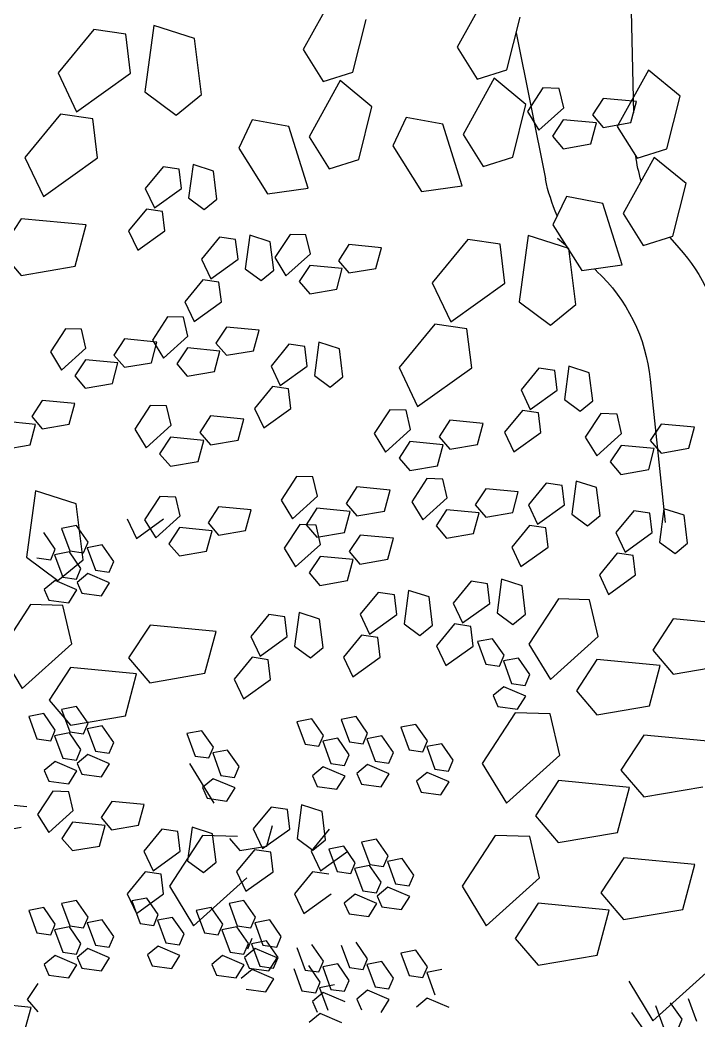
# Model space of a CAD drawing. Extents: x 1276.74 to 1279.76, y 698.05 to 701.22.
# Drawn here: x 1278.422 to 1278.847, y 699.713 to 700.339 of the extents above; entities that cross this region are included whole.
import ezdxf

# ---------------------------------------------------------------- set-up
doc = ezdxf.new("R2010")
doc.units = 0
doc.header["$LTSCALE"] = 0.05
doc.header["$MEASUREMENT"] = 0
doc.layers.get('0').update_dxf_attribs({"linetype": 'CONTINUOUS'})

msp = doc.modelspace()

# ---------------------------------------------------------------- linework, layer by layer
for p, q in [((1278.61843, 700.35601), (1278.59896, 700.32077)), ((1278.71481, 700.35748), (1278.69534, 700.32223)), ((1278.80425, 700.34493), (1278.80571, 700.28124)), ((1278.50551, 700.33596), (1278.4999, 700.29427)), ((1278.53097, 700.3278), (1278.50551, 700.33596)), ((1278.63008, 700.30671), (1278.63836, 700.33964)), ((1278.72646, 700.30817), (1278.73474, 700.3411)), ((1278.46786, 700.33341), (1278.44553, 700.30622)), ((1278.48792, 700.33047), (1278.46786, 700.33341)), ((1278.49089, 700.30605), (1278.48792, 700.33047)), ((1278.73227, 700.3313), (1278.75063, 700.23984)), ((1278.53533, 700.29269), (1278.53097, 700.3278)), ((1278.59896, 700.32077), (1278.61148, 700.30085)), ((1278.69534, 700.32223), (1278.70787, 700.30231)), ((1278.44553, 700.30622), (1278.45703, 700.28177)), ((1278.45703, 700.28177), (1278.49089, 700.30605)), ((1278.61148, 700.30085), (1278.63008, 700.30671)), ((1278.70787, 700.30231), (1278.72646, 700.30817)), ((1278.81501, 700.30799), (1278.79554, 700.27274)), ((1278.83494, 700.29161), (1278.81501, 700.30799)), ((1278.62207, 700.3014), (1278.60261, 700.26616)), ((1278.642, 700.28503), (1278.62207, 700.3014)), ((1278.71846, 700.30287), (1278.69899, 700.26762)), ((1278.73838, 700.28649), (1278.71846, 700.30287)), ((1278.4999, 700.29427), (1278.51952, 700.27982)), ((1278.51952, 700.27982), (1278.53533, 700.29269)), ((1278.74904, 700.29685), (1278.73933, 700.28197)), ((1278.75925, 700.2965), (1278.74904, 700.29685)), ((1278.76207, 700.28443), (1278.75925, 700.2965)), ((1278.82666, 700.25869), (1278.83494, 700.29161)), ((1278.7301, 700.25356), (1278.73838, 700.28649)), ((1278.78678, 700.29029), (1278.78001, 700.27996)), ((1278.80759, 700.28828), (1278.78678, 700.29029)), ((1278.80407, 700.2751), (1278.80759, 700.28828)), ((1278.44716, 700.28043), (1278.42484, 700.25324)), ((1278.46723, 700.27748), (1278.44716, 700.28043)), ((1278.63372, 700.2521), (1278.642, 700.28503)), ((1278.73933, 700.28197), (1278.74643, 700.27036)), ((1278.74643, 700.27036), (1278.76207, 700.28443)), ((1278.78001, 700.27996), (1278.78673, 700.27215)), ((1278.4702, 700.25307), (1278.46723, 700.27748)), ((1278.5671, 700.2769), (1278.55864, 700.2591)), ((1278.59, 700.27259), (1278.5671, 700.2769)), ((1278.60212, 700.2341), (1278.59, 700.27259)), ((1278.66349, 700.27836), (1278.65502, 700.26057)), ((1278.68638, 700.27405), (1278.66349, 700.27836)), ((1278.6985, 700.23557), (1278.68638, 700.27405)), ((1278.7617, 700.27693), (1278.75493, 700.2666)), ((1278.78252, 700.27492), (1278.7617, 700.27693)), ((1278.77899, 700.26174), (1278.78252, 700.27492)), ((1278.78673, 700.27215), (1278.80407, 700.2751)), ((1278.79554, 700.27274), (1278.80807, 700.25282)), ((1278.69899, 700.26762), (1278.71151, 700.2477)), ((1278.75493, 700.2666), (1278.76165, 700.25879)), ((1278.60261, 700.26616), (1278.61513, 700.24624)), ((1278.65502, 700.26057), (1278.6731, 700.23196)), ((1278.76165, 700.25879), (1278.77899, 700.26174)), ((1278.55864, 700.2591), (1278.57672, 700.2305)), ((1278.80807, 700.25282), (1278.82666, 700.25869)), ((1278.42484, 700.25324), (1278.43633, 700.22879)), ((1278.43633, 700.22879), (1278.4702, 700.25307)), ((1278.51124, 700.24752), (1278.50008, 700.23393)), ((1278.52127, 700.24605), (1278.51124, 700.24752)), ((1278.53007, 700.2488), (1278.52726, 700.22796)), ((1278.5428, 700.24472), (1278.53007, 700.2488)), ((1278.61513, 700.24624), (1278.63372, 700.2521)), ((1278.71151, 700.2477), (1278.7301, 700.25356)), ((1278.81866, 700.25338), (1278.79919, 700.21813)), ((1278.83858, 700.23701), (1278.81866, 700.25338)), ((1278.52276, 700.23384), (1278.52127, 700.24605)), ((1278.54497, 700.22717), (1278.5428, 700.24472)), ((1278.6731, 700.23196), (1278.6985, 700.23557)), ((1278.8303, 700.20408), (1278.83858, 700.23701)), ((1278.50008, 700.23393), (1278.50582, 700.22171)), ((1278.50582, 700.22171), (1278.52276, 700.23384)), ((1278.57672, 700.2305), (1278.60212, 700.2341)), ((1278.76369, 700.22887), (1278.75522, 700.21108)), ((1278.78658, 700.22457), (1278.76369, 700.22887)), ((1278.52726, 700.22796), (1278.53707, 700.22073)), ((1278.53707, 700.22073), (1278.54497, 700.22717)), ((1278.7987, 700.18608), (1278.78658, 700.22457)), ((1278.50089, 700.22103), (1278.48973, 700.20744)), ((1278.51092, 700.21956), (1278.50089, 700.22103)), ((1278.51241, 700.20735), (1278.51092, 700.21956)), ((1278.79919, 700.21813), (1278.81171, 700.19821)), ((1278.42251, 700.21497), (1278.40928, 700.19479)), ((1278.46317, 700.21105), (1278.42251, 700.21497)), ((1278.45629, 700.18529), (1278.46317, 700.21105)), ((1278.75522, 700.21108), (1278.7733, 700.18247)), ((1278.48973, 700.20744), (1278.49548, 700.19521)), ((1278.49548, 700.19521), (1278.51241, 700.20735)), ((1278.56557, 700.20467), (1278.56274, 700.18366)), ((1278.5784, 700.20056), (1278.56557, 700.20467)), ((1278.59072, 700.20516), (1278.58124, 700.19062)), ((1278.6007, 700.20482), (1278.59072, 700.20516)), ((1278.60345, 700.19303), (1278.6007, 700.20482)), ((1278.73977, 700.20454), (1278.73416, 700.16286)), ((1278.76523, 700.19638), (1278.73977, 700.20454)), ((1278.81171, 700.19821), (1278.8303, 700.20408)), ((1278.54658, 700.20339), (1278.53533, 700.18968)), ((1278.5567, 700.2019), (1278.54658, 700.20339)), ((1278.5582, 700.18959), (1278.5567, 700.2019)), ((1278.5806, 700.18286), (1278.5784, 700.20056)), ((1278.62758, 700.19875), (1278.62097, 700.18866)), ((1278.64792, 700.19679), (1278.62758, 700.19875)), ((1278.70211, 700.20199), (1278.67979, 700.1748)), ((1278.72218, 700.19905), (1278.70211, 700.20199)), ((1278.72515, 700.17463), (1278.72218, 700.19905)), ((1278.75806, 700.2028), (1278.76307, 700.19867)), ((1278.82813, 700.20339), (1278.83436, 700.19649)), ((1278.40928, 700.19479), (1278.42241, 700.17952)), ((1278.58817, 700.17928), (1278.60345, 700.19303)), ((1278.64448, 700.18391), (1278.64792, 700.19679)), ((1278.76959, 700.16128), (1278.76523, 700.19638)), ((1278.42241, 700.17952), (1278.45629, 700.18529)), ((1278.53533, 700.18968), (1278.54112, 700.17735)), ((1278.54112, 700.17735), (1278.5582, 700.18959)), ((1278.58124, 700.19062), (1278.58817, 700.17928)), ((1278.60309, 700.18569), (1278.59647, 700.17561)), ((1278.62342, 700.18373), (1278.60309, 700.18569)), ((1278.62097, 700.18866), (1278.62753, 700.18103)), ((1278.7733, 700.18247), (1278.7987, 700.18608)), ((1278.56274, 700.18366), (1278.57263, 700.17637)), ((1278.57263, 700.17637), (1278.5806, 700.18286)), ((1278.61998, 700.17086), (1278.62342, 700.18373)), ((1278.62753, 700.18103), (1278.64448, 700.18391)), ((1278.53615, 700.17667), (1278.52489, 700.16297)), ((1278.54626, 700.17519), (1278.53615, 700.17667)), ((1278.54776, 700.16288), (1278.54626, 700.17519)), ((1278.59647, 700.17561), (1278.60304, 700.16797)), ((1278.67979, 700.1748), (1278.69129, 700.15036)), ((1278.69129, 700.15036), (1278.72515, 700.17463)), ((1278.60304, 700.16797), (1278.61998, 700.17086)), ((1278.52489, 700.16297), (1278.53069, 700.15064)), ((1278.53069, 700.15064), (1278.54776, 700.16288)), ((1278.73416, 700.16286), (1278.75378, 700.1484)), ((1278.75378, 700.1484), (1278.76959, 700.16128)), ((1278.51412, 700.1536), (1278.50464, 700.13906)), ((1278.5241, 700.15326), (1278.51412, 700.1536)), ((1278.52686, 700.14147), (1278.5241, 700.15326)), ((1278.68142, 700.14901), (1278.65909, 700.12182)), ((1278.70148, 700.14607), (1278.68142, 700.14901)), ((1278.45026, 700.14611), (1278.44078, 700.13158)), ((1278.46024, 700.14577), (1278.45026, 700.14611)), ((1278.46299, 700.13398), (1278.46024, 700.14577)), ((1278.51158, 700.12772), (1278.52686, 700.14147)), ((1278.55099, 700.14719), (1278.54438, 700.1371)), ((1278.57133, 700.14523), (1278.55099, 700.14719)), ((1278.56788, 700.13235), (1278.57133, 700.14523)), ((1278.70446, 700.12165), (1278.70148, 700.14607)), ((1278.48712, 700.1397), (1278.48051, 700.12961)), ((1278.50746, 700.13774), (1278.48712, 700.1397)), ((1278.50402, 700.12487), (1278.50746, 700.13774)), ((1278.50464, 700.13906), (1278.51158, 700.12772)), ((1278.54438, 700.1371), (1278.55094, 700.12947)), ((1278.59003, 700.13638), (1278.57887, 700.12279)), ((1278.60007, 700.13491), (1278.59003, 700.13638)), ((1278.60155, 700.1227), (1278.60007, 700.13491)), ((1278.60886, 700.13765), (1278.60605, 700.11681)), ((1278.62159, 700.13358), (1278.60886, 700.13765)), ((1278.44078, 700.13158), (1278.44771, 700.12024)), ((1278.44771, 700.12024), (1278.46299, 700.13398)), ((1278.48051, 700.12961), (1278.48707, 700.12198)), ((1278.5265, 700.13414), (1278.51988, 700.12405)), ((1278.54683, 700.13218), (1278.5265, 700.13414)), ((1278.54339, 700.1193), (1278.54683, 700.13218)), ((1278.55094, 700.12947), (1278.56788, 700.13235)), ((1278.62377, 700.11602), (1278.62159, 700.13358)), ((1278.46263, 700.12665), (1278.45601, 700.11656)), ((1278.48296, 700.12469), (1278.46263, 700.12665)), ((1278.47952, 700.11181), (1278.48296, 700.12469)), ((1278.48707, 700.12198), (1278.50402, 700.12487)), ((1278.51988, 700.12405), (1278.52645, 700.11641)), ((1278.57887, 700.12279), (1278.58462, 700.11056)), ((1278.58462, 700.11056), (1278.60155, 700.1227)), ((1278.7653, 700.12267), (1278.7625, 700.10183)), ((1278.77803, 700.11859), (1278.7653, 700.12267)), ((1278.45601, 700.11656), (1278.46258, 700.10893)), ((1278.52645, 700.11641), (1278.54339, 700.1193)), ((1278.60605, 700.11681), (1278.61586, 700.10959)), ((1278.61586, 700.10959), (1278.62377, 700.11602)), ((1278.65909, 700.12182), (1278.67059, 700.09737)), ((1278.67059, 700.09737), (1278.70446, 700.12165)), ((1278.74648, 700.12139), (1278.73531, 700.1078)), ((1278.75651, 700.11992), (1278.74648, 700.12139)), ((1278.758, 700.10771), (1278.75651, 700.11992)), ((1278.78021, 700.10104), (1278.77803, 700.11859)), ((1278.46258, 700.10893), (1278.47952, 700.11181)), ((1278.57969, 700.10989), (1278.56852, 700.0963)), ((1278.58972, 700.10842), (1278.57969, 700.10989)), ((1278.8162, 700.11442), (1278.82548, 700.02487)), ((1278.5912, 700.09621), (1278.58972, 700.10842)), ((1278.73531, 700.1078), (1278.74106, 700.09558)), ((1278.74106, 700.09558), (1278.758, 700.10771)), ((1278.43568, 700.10127), (1278.42906, 700.09119)), ((1278.45601, 700.09931), (1278.43568, 700.10127)), ((1278.45257, 700.08644), (1278.45601, 700.09931)), ((1278.50323, 700.09813), (1278.49353, 700.08326)), ((1278.51345, 700.09779), (1278.50323, 700.09813)), ((1278.51627, 700.08572), (1278.51345, 700.09779)), ((1278.7625, 700.10183), (1278.77231, 700.0946)), ((1278.77231, 700.0946), (1278.78021, 700.10104)), ((1278.42906, 700.09119), (1278.43563, 700.08355)), ((1278.54097, 700.09157), (1278.5342, 700.08125)), ((1278.56178, 700.08957), (1278.54097, 700.09157)), ((1278.56852, 700.0963), (1278.57427, 700.08407)), ((1278.57427, 700.08407), (1278.5912, 700.09621)), ((1278.65311, 700.0954), (1278.64341, 700.08053)), ((1278.66333, 700.09506), (1278.65311, 700.0954)), ((1278.66615, 700.08299), (1278.66333, 700.09506)), ((1278.73613, 700.0949), (1278.72497, 700.08131)), ((1278.74616, 700.09343), (1278.73613, 700.0949)), ((1278.74765, 700.08122), (1278.74616, 700.09343)), ((1278.78526, 700.09303), (1278.77555, 700.07816)), ((1278.79547, 700.09269), (1278.78526, 700.09303)), ((1278.79829, 700.08062), (1278.79547, 700.09269)), ((1278.43151, 700.08626), (1278.41118, 700.08822)), ((1278.42807, 700.07338), (1278.43151, 700.08626)), ((1278.43563, 700.08355), (1278.45257, 700.08644)), ((1278.50062, 700.07165), (1278.51627, 700.08572)), ((1278.55826, 700.07639), (1278.56178, 700.08957)), ((1278.69085, 700.08884), (1278.68408, 700.07852)), ((1278.71167, 700.08684), (1278.69085, 700.08884)), ((1278.70814, 700.07366), (1278.71167, 700.08684)), ((1278.823, 700.08648), (1278.81623, 700.07615)), ((1278.84381, 700.08447), (1278.823, 700.08648)), ((1278.49353, 700.08326), (1278.50062, 700.07165)), ((1278.5342, 700.08125), (1278.54092, 700.07343)), ((1278.64341, 700.08053), (1278.6505, 700.06892)), ((1278.6505, 700.06892), (1278.66615, 700.08299)), ((1278.68408, 700.07852), (1278.6908, 700.0707)), ((1278.72497, 700.08131), (1278.73072, 700.06908)), ((1278.73072, 700.06908), (1278.74765, 700.08122)), ((1278.78265, 700.06655), (1278.79829, 700.08062)), ((1278.84029, 700.07129), (1278.84381, 700.08447)), ((1278.41113, 700.0705), (1278.42807, 700.07338)), ((1278.5159, 700.07821), (1278.50913, 700.06789)), ((1278.53671, 700.07621), (1278.5159, 700.07821)), ((1278.53319, 700.06303), (1278.53671, 700.07621)), ((1278.54092, 700.07343), (1278.55826, 700.07639)), ((1278.66578, 700.07548), (1278.65901, 700.06515)), ((1278.68659, 700.07348), (1278.66578, 700.07548)), ((1278.68307, 700.06029), (1278.68659, 700.07348)), ((1278.6908, 700.0707), (1278.70814, 700.07366)), ((1278.77555, 700.07816), (1278.78265, 700.06655)), ((1278.79792, 700.07311), (1278.79115, 700.06279)), ((1278.81874, 700.07111), (1278.79792, 700.07311)), ((1278.81623, 700.07615), (1278.82295, 700.06833)), ((1278.50913, 700.06789), (1278.51585, 700.06007)), ((1278.81521, 700.05793), (1278.81874, 700.07111)), ((1278.82295, 700.06833), (1278.84029, 700.07129)), ((1278.51585, 700.06007), (1278.53319, 700.06303)), ((1278.65901, 700.06515), (1278.66573, 700.05734)), ((1278.66573, 700.05734), (1278.68307, 700.06029)), ((1278.79115, 700.06279), (1278.79787, 700.05497)), ((1278.59487, 700.05372), (1278.58517, 700.03885)), ((1278.60509, 700.05338), (1278.59487, 700.05372)), ((1278.60791, 700.04131), (1278.60509, 700.05338)), ((1278.79787, 700.05497), (1278.81521, 700.05793)), ((1278.63261, 700.04716), (1278.62584, 700.03684)), ((1278.65343, 700.04516), (1278.63261, 700.04716)), ((1278.67636, 700.05233), (1278.66688, 700.0378)), ((1278.68634, 700.052), (1278.67636, 700.05233)), ((1278.6891, 700.04021), (1278.68634, 700.052)), ((1278.75105, 700.04955), (1278.73989, 700.03596)), ((1278.76108, 700.04808), (1278.75105, 700.04955)), ((1278.76257, 700.03587), (1278.76108, 700.04808)), ((1278.76988, 700.05082), (1278.76707, 700.02998)), ((1278.78261, 700.04675), (1278.76988, 700.05082)), ((1278.43144, 700.04477), (1278.42583, 700.00309)), ((1278.4569, 700.03662), (1278.43144, 700.04477)), ((1278.50919, 700.04115), (1278.49971, 700.02662)), ((1278.51917, 700.04081), (1278.50919, 700.04115)), ((1278.52193, 700.02902), (1278.51917, 700.04081)), ((1278.59227, 700.02724), (1278.60791, 700.04131)), ((1278.6499, 700.03198), (1278.65343, 700.04516)), ((1278.71323, 700.04593), (1278.70662, 700.03584)), ((1278.73356, 700.04397), (1278.71323, 700.04593)), ((1278.73012, 700.03109), (1278.73356, 700.04397)), ((1278.78478, 700.02919), (1278.78261, 700.04675)), ((1278.46126, 700.00151), (1278.4569, 700.03662)), ((1278.54606, 700.03474), (1278.53945, 700.02466)), ((1278.56639, 700.03279), (1278.54606, 700.03474)), ((1278.58517, 700.03885), (1278.59227, 700.02724)), ((1278.62584, 700.03684), (1278.63256, 700.02902)), ((1278.66688, 700.0378), (1278.67381, 700.02646)), ((1278.67381, 700.02646), (1278.6891, 700.04021)), ((1278.70662, 700.03584), (1278.71318, 700.0282)), ((1278.73989, 700.03596), (1278.74563, 700.02373)), ((1278.74563, 700.02373), (1278.76257, 700.03587)), ((1278.50664, 700.01528), (1278.52193, 700.02902)), ((1278.56295, 700.01991), (1278.56639, 700.03279)), ((1278.60754, 700.0338), (1278.60077, 700.02348)), ((1278.62835, 700.0318), (1278.60754, 700.0338)), ((1278.62483, 700.01862), (1278.62835, 700.0318)), ((1278.63256, 700.02902), (1278.6499, 700.03198)), ((1278.68874, 700.03287), (1278.68212, 700.02278)), ((1278.70907, 700.03091), (1278.68874, 700.03287)), ((1278.70563, 700.01804), (1278.70907, 700.03091)), ((1278.71318, 700.0282), (1278.73012, 700.03109)), ((1278.76707, 700.02998), (1278.77688, 700.02276)), ((1278.77688, 700.02276), (1278.78478, 700.02919)), ((1278.80586, 700.03218), (1278.7947, 700.01859)), ((1278.81589, 700.03071), (1278.80586, 700.03218)), ((1278.81738, 700.01851), (1278.81589, 700.03071)), ((1278.82469, 700.03346), (1278.82188, 700.01262)), ((1278.83742, 700.02938), (1278.82469, 700.03346)), ((1278.8396, 700.01183), (1278.83742, 700.02938)), ((1278.4571, 700.02293), (1278.44774, 700.02115)), ((1278.4643, 700.01263), (1278.4571, 700.02293)), ((1278.48876, 700.02718), (1278.49456, 700.01485)), ((1278.49456, 700.01485), (1278.51163, 700.02709)), ((1278.49971, 700.02662), (1278.50664, 700.01528)), ((1278.53945, 700.02466), (1278.54601, 700.01702)), ((1278.59684, 700.02357), (1278.58713, 700.00869)), ((1278.60705, 700.02322), (1278.59684, 700.02357)), ((1278.60077, 700.02348), (1278.60749, 700.01566)), ((1278.60987, 700.01116), (1278.60705, 700.02322)), ((1278.68212, 700.02278), (1278.68869, 700.01515)), ((1278.7407, 700.02306), (1278.72954, 700.00947)), ((1278.75073, 700.02159), (1278.7407, 700.02306)), ((1278.44378, 700.00823), (1278.43658, 700.01854)), ((1278.44774, 700.02115), (1278.45288, 700.00707)), ((1278.52157, 700.02169), (1278.51495, 700.0116)), ((1278.5419, 700.01973), (1278.52157, 700.02169)), ((1278.53846, 700.00685), (1278.5419, 700.01973)), ((1278.54601, 700.01702), (1278.56295, 700.01991)), ((1278.60749, 700.01566), (1278.62483, 700.01862)), ((1278.63457, 700.01701), (1278.6278, 700.00668)), ((1278.65539, 700.01501), (1278.63457, 700.01701)), ((1278.68869, 700.01515), (1278.70563, 700.01804)), ((1278.75222, 700.00938), (1278.75073, 700.02159)), ((1278.7947, 700.01859), (1278.80045, 700.00637)), ((1278.80045, 700.00637), (1278.81738, 700.01851)), ((1278.46146, 700.00587), (1278.4643, 700.01263)), ((1278.47322, 700.01083), (1278.46385, 700.00905)), ((1278.48042, 700.00052), (1278.47322, 700.01083)), ((1278.51495, 700.0116), (1278.52152, 700.00397)), ((1278.59423, 699.99709), (1278.60987, 700.01116)), ((1278.65187, 700.00182), (1278.65539, 700.01501)), ((1278.72954, 700.00947), (1278.73529, 699.99724)), ((1278.82188, 700.01262), (1278.83169, 700.00539)), ((1278.83169, 700.00539), (1278.8396, 700.01183)), ((1278.44094, 700.00148), (1278.44378, 700.00823)), ((1278.4527, 700.00644), (1278.44333, 700.00465)), ((1278.44333, 700.00465), (1278.44848, 699.99057)), ((1278.4599, 699.99613), (1278.4527, 700.00644)), ((1278.45288, 700.00707), (1278.46146, 700.00587)), ((1278.46385, 700.00905), (1278.469, 699.99497)), ((1278.52152, 700.00397), (1278.53846, 700.00685)), ((1278.58713, 700.00869), (1278.59423, 699.99709)), ((1278.6095, 700.00365), (1278.60273, 699.99332)), ((1278.63031, 700.00164), (1278.6095, 700.00365)), ((1278.6278, 700.00668), (1278.63452, 699.99887)), ((1278.73529, 699.99724), (1278.75222, 700.00938)), ((1278.79551, 700.00569), (1278.78435, 699.9921)), ((1278.80555, 700.00422), (1278.79551, 700.00569)), ((1278.80703, 699.99201), (1278.80555, 700.00422)), ((1278.42583, 700.00309), (1278.44545, 699.98863)), ((1278.43236, 700.00268), (1278.44094, 700.00148)), ((1278.44545, 699.98863), (1278.46126, 700.00151)), ((1278.47758, 699.99377), (1278.48042, 700.00052)), ((1278.62679, 699.98846), (1278.63031, 700.00164)), ((1278.63452, 699.99887), (1278.65187, 700.00182)), ((1278.45705, 699.98937), (1278.4599, 699.99613)), ((1278.46417, 699.9929), (1278.45746, 699.98735)), ((1278.47783, 699.98711), (1278.46417, 699.9929)), ((1278.469, 699.99497), (1278.47758, 699.99377)), ((1278.60273, 699.99332), (1278.60945, 699.98551)), ((1278.78435, 699.9921), (1278.7901, 699.97988)), ((1278.7901, 699.97988), (1278.80703, 699.99201)), ((1278.44365, 699.9885), (1278.43693, 699.98296)), ((1278.45731, 699.98271), (1278.44365, 699.9885)), ((1278.44848, 699.99057), (1278.45705, 699.98937)), ((1278.45746, 699.98735), (1278.46038, 699.98064)), ((1278.47272, 699.97894), (1278.47783, 699.98711)), ((1278.60945, 699.98551), (1278.62679, 699.98846)), ((1278.70417, 699.98805), (1278.69292, 699.97434)), ((1278.71429, 699.98656), (1278.70417, 699.98805)), ((1278.71579, 699.97426), (1278.71429, 699.98656)), ((1278.72316, 699.98933), (1278.72033, 699.96832)), ((1278.73599, 699.98522), (1278.72316, 699.98933)), ((1278.73819, 699.96752), (1278.73599, 699.98522)), ((1278.43693, 699.98296), (1278.43986, 699.97625)), ((1278.4522, 699.97455), (1278.45731, 699.98271)), ((1278.46038, 699.98064), (1278.47272, 699.97894)), ((1278.64593, 699.9811), (1278.63468, 699.9674)), ((1278.65605, 699.97962), (1278.64593, 699.9811)), ((1278.65755, 699.96731), (1278.65605, 699.97962)), ((1278.66492, 699.98239), (1278.66209, 699.96137)), ((1278.67775, 699.97827), (1278.66492, 699.98239)), ((1278.67995, 699.96057), (1278.67775, 699.97827)), ((1278.4283, 699.9736), (1278.40906, 699.94409)), ((1278.44856, 699.97291), (1278.4283, 699.9736)), ((1278.43986, 699.97625), (1278.4522, 699.97455)), ((1278.45416, 699.94897), (1278.44856, 699.97291)), ((1278.69292, 699.97434), (1278.69871, 699.96202)), ((1278.69871, 699.96202), (1278.71579, 699.97426)), ((1278.75872, 699.97707), (1278.74023, 699.94873)), ((1278.77818, 699.97641), (1278.75872, 699.97707)), ((1278.78355, 699.95342), (1278.77818, 699.97641)), ((1278.57741, 699.96721), (1278.56616, 699.9535)), ((1278.58753, 699.96573), (1278.57741, 699.96721)), ((1278.58903, 699.95342), (1278.58753, 699.96573)), ((1278.5964, 699.96849), (1278.59357, 699.94748)), ((1278.60924, 699.96438), (1278.5964, 699.96849)), ((1278.63468, 699.9674), (1278.64047, 699.95507)), ((1278.64047, 699.95507), (1278.65755, 699.96731)), ((1278.72033, 699.96832), (1278.73022, 699.96103)), ((1278.73022, 699.96103), (1278.73819, 699.96752)), ((1278.50316, 699.96059), (1278.48973, 699.9401)), ((1278.54444, 699.95661), (1278.50316, 699.96059)), ((1278.61143, 699.94668), (1278.60924, 699.96438)), ((1278.66209, 699.96137), (1278.67198, 699.95408)), ((1278.67198, 699.95408), (1278.67995, 699.96057)), ((1278.69374, 699.96134), (1278.68248, 699.94763)), ((1278.70385, 699.95985), (1278.69374, 699.96134)), ((1278.70535, 699.94754), (1278.70385, 699.95985)), ((1278.83061, 699.96458), (1278.81771, 699.9449)), ((1278.87025, 699.96076), (1278.83061, 699.96458)), ((1278.53745, 699.93046), (1278.54444, 699.95661)), ((1278.56616, 699.9535), (1278.57196, 699.94118)), ((1278.57196, 699.94118), (1278.58903, 699.95342)), ((1278.6355, 699.95439), (1278.62424, 699.94068)), ((1278.64561, 699.95291), (1278.6355, 699.95439)), ((1278.75375, 699.92662), (1278.78355, 699.95342)), ((1278.42313, 699.92107), (1278.45416, 699.94897)), ((1278.59357, 699.94748), (1278.60346, 699.94019)), ((1278.64711, 699.9406), (1278.64561, 699.95291)), ((1278.68248, 699.94763), (1278.68828, 699.9353)), ((1278.68828, 699.9353), (1278.70535, 699.94754)), ((1278.71753, 699.95209), (1278.70816, 699.95031)), ((1278.70816, 699.95031), (1278.71331, 699.93623)), ((1278.72472, 699.94179), (1278.71753, 699.95209)), ((1278.74023, 699.94873), (1278.75375, 699.92662)), ((1278.40906, 699.94409), (1278.42313, 699.92107)), ((1278.60346, 699.94019), (1278.61143, 699.94668)), ((1278.62424, 699.94068), (1278.63004, 699.92836)), ((1278.63004, 699.92836), (1278.64711, 699.9406)), ((1278.72188, 699.93503), (1278.72472, 699.94179)), ((1278.81771, 699.9449), (1278.83051, 699.93002)), ((1278.48973, 699.9401), (1278.50306, 699.9246)), ((1278.56698, 699.9405), (1278.55573, 699.92679)), ((1278.5771, 699.93901), (1278.56698, 699.9405)), ((1278.5786, 699.9267), (1278.5771, 699.93901)), ((1278.71331, 699.93623), (1278.72188, 699.93503)), ((1278.73364, 699.93999), (1278.72428, 699.93821)), ((1278.72428, 699.93821), (1278.72942, 699.92413)), ((1278.74084, 699.92968), (1278.73364, 699.93999)), ((1278.78285, 699.93912), (1278.76995, 699.91945)), ((1278.82249, 699.9353), (1278.78285, 699.93912)), ((1278.81578, 699.91019), (1278.82249, 699.9353)), ((1278.83051, 699.93002), (1278.86354, 699.93565)), ((1278.45343, 699.93408), (1278.44, 699.9136)), ((1278.49471, 699.93011), (1278.45343, 699.93408)), ((1278.48772, 699.90396), (1278.49471, 699.93011)), ((1278.50306, 699.9246), (1278.53745, 699.93046)), ((1278.738, 699.92293), (1278.74084, 699.92968)), ((1278.55573, 699.92679), (1278.56152, 699.91446)), ((1278.56152, 699.91446), (1278.5786, 699.9267)), ((1278.72459, 699.92206), (1278.71788, 699.91651)), ((1278.73825, 699.91627), (1278.72459, 699.92206)), ((1278.72942, 699.92413), (1278.738, 699.92293)), ((1278.71788, 699.91651), (1278.72081, 699.9098)), ((1278.73314, 699.9081), (1278.73825, 699.91627)), ((1278.76995, 699.91945), (1278.78275, 699.90457)), ((1278.44, 699.9136), (1278.45332, 699.8981)), ((1278.4571, 699.90968), (1278.44774, 699.9079)), ((1278.4643, 699.89937), (1278.4571, 699.90968)), ((1278.72081, 699.9098), (1278.73314, 699.9081)), ((1278.78275, 699.90457), (1278.81578, 699.91019)), ((1278.43658, 699.90528), (1278.42721, 699.9035)), ((1278.42721, 699.9035), (1278.43236, 699.88942)), ((1278.44378, 699.89497), (1278.43658, 699.90528)), ((1278.44774, 699.9079), (1278.45288, 699.89382)), ((1278.45332, 699.8981), (1278.48772, 699.90396)), ((1278.6321, 699.90342), (1278.62274, 699.90164)), ((1278.6393, 699.89311), (1278.6321, 699.90342)), ((1278.73172, 699.90579), (1278.71101, 699.87405)), ((1278.75351, 699.90505), (1278.73172, 699.90579)), ((1278.75953, 699.87931), (1278.75351, 699.90505)), ((1278.46146, 699.89262), (1278.4643, 699.89937)), ((1278.47322, 699.89757), (1278.46385, 699.89579)), ((1278.48042, 699.88726), (1278.47322, 699.89757)), ((1278.60445, 699.90194), (1278.59508, 699.90016)), ((1278.59508, 699.90016), (1278.60023, 699.88608)), ((1278.61164, 699.89163), (1278.60445, 699.90194)), ((1278.62274, 699.90164), (1278.62788, 699.88756)), ((1278.66954, 699.89847), (1278.66017, 699.89669)), ((1278.67673, 699.88816), (1278.66954, 699.89847)), ((1278.44094, 699.88822), (1278.44378, 699.89497)), ((1278.4527, 699.89318), (1278.44333, 699.8914)), ((1278.44333, 699.8914), (1278.44848, 699.87732)), ((1278.4599, 699.88287), (1278.4527, 699.89318)), ((1278.45288, 699.89382), (1278.46146, 699.89262)), ((1278.46385, 699.89579), (1278.469, 699.88171)), ((1278.53557, 699.89454), (1278.5262, 699.89276)), ((1278.5262, 699.89276), (1278.53135, 699.87868)), ((1278.54276, 699.88423), (1278.53557, 699.89454)), ((1278.6088, 699.88488), (1278.61164, 699.89163)), ((1278.63646, 699.88636), (1278.6393, 699.89311)), ((1278.64822, 699.89131), (1278.63885, 699.88953)), ((1278.65542, 699.881), (1278.64822, 699.89131)), ((1278.66017, 699.89669), (1278.66532, 699.88261)), ((1278.81223, 699.8918), (1278.79779, 699.86977)), ((1278.85664, 699.88752), (1278.81223, 699.8918)), ((1278.43236, 699.88942), (1278.44094, 699.88822)), ((1278.47758, 699.88051), (1278.48042, 699.88726)), ((1278.53992, 699.87748), (1278.54276, 699.88423)), ((1278.60023, 699.88608), (1278.6088, 699.88488)), ((1278.62057, 699.88984), (1278.6112, 699.88806)), ((1278.6112, 699.88806), (1278.61635, 699.87398)), ((1278.62776, 699.87953), (1278.62057, 699.88984)), ((1278.62788, 699.88756), (1278.63646, 699.88636)), ((1278.63885, 699.88953), (1278.644, 699.87545)), ((1278.67389, 699.88141), (1278.67673, 699.88816)), ((1278.68566, 699.88636), (1278.67629, 699.88458)), ((1278.67629, 699.88458), (1278.68144, 699.8705)), ((1278.69285, 699.87606), (1278.68566, 699.88636)), ((1278.45705, 699.87612), (1278.4599, 699.88287)), ((1278.46417, 699.87964), (1278.45746, 699.8741)), ((1278.47783, 699.87385), (1278.46417, 699.87964)), ((1278.469, 699.88171), (1278.47758, 699.88051)), ((1278.53135, 699.87868), (1278.53992, 699.87748)), ((1278.55168, 699.88243), (1278.54232, 699.88065)), ((1278.54232, 699.88065), (1278.54746, 699.86657)), ((1278.55888, 699.87212), (1278.55168, 699.88243)), ((1278.62492, 699.87278), (1278.62776, 699.87953)), ((1278.65258, 699.87425), (1278.65542, 699.881)), ((1278.66532, 699.88261), (1278.67389, 699.88141)), ((1278.72615, 699.84929), (1278.75953, 699.87931)), ((1278.44365, 699.87525), (1278.43693, 699.8697)), ((1278.45731, 699.86946), (1278.44365, 699.87525)), ((1278.44848, 699.87732), (1278.45705, 699.87612)), ((1278.45746, 699.8741), (1278.46038, 699.86738)), ((1278.47272, 699.86569), (1278.47783, 699.87385)), ((1278.5279, 699.87405), (1278.54303, 699.84929)), ((1278.55604, 699.86537), (1278.55888, 699.87212)), ((1278.61151, 699.8719), (1278.6048, 699.86636)), ((1278.62517, 699.86612), (1278.61151, 699.8719)), ((1278.61635, 699.87398), (1278.62492, 699.87278)), ((1278.63917, 699.87338), (1278.63246, 699.86784)), ((1278.65283, 699.86759), (1278.63917, 699.87338)), ((1278.644, 699.87545), (1278.65258, 699.87425)), ((1278.69001, 699.8693), (1278.69285, 699.87606)), ((1278.71101, 699.87405), (1278.72615, 699.84929)), ((1278.43693, 699.8697), (1278.43986, 699.86299)), ((1278.4522, 699.86129), (1278.45731, 699.86946)), ((1278.46038, 699.86738), (1278.47272, 699.86569)), ((1278.54746, 699.86657), (1278.55604, 699.86537)), ((1278.6048, 699.86636), (1278.60773, 699.85965)), ((1278.62006, 699.85795), (1278.62517, 699.86612)), ((1278.63246, 699.86784), (1278.63538, 699.86112)), ((1278.64772, 699.85943), (1278.65283, 699.86759)), ((1278.67661, 699.86843), (1278.66989, 699.86289)), ((1278.69026, 699.86264), (1278.67661, 699.86843)), ((1278.68144, 699.8705), (1278.69001, 699.8693)), ((1278.79779, 699.86977), (1278.81213, 699.8531)), ((1278.43986, 699.86299), (1278.4522, 699.86129)), ((1278.54263, 699.8645), (1278.53592, 699.85896)), ((1278.55629, 699.85871), (1278.54263, 699.8645)), ((1278.60773, 699.85965), (1278.62006, 699.85795)), ((1278.63538, 699.86112), (1278.64772, 699.85943)), ((1278.66989, 699.86289), (1278.67282, 699.85617)), ((1278.68516, 699.85448), (1278.69026, 699.86264)), ((1278.75874, 699.86329), (1278.74429, 699.84126)), ((1278.80314, 699.85901), (1278.75874, 699.86329)), ((1278.81213, 699.8531), (1278.84912, 699.8594)), ((1278.44223, 699.85668), (1278.43275, 699.84214)), ((1278.45221, 699.85634), (1278.44223, 699.85668)), ((1278.45497, 699.84455), (1278.45221, 699.85634)), ((1278.53592, 699.85896), (1278.53885, 699.85224)), ((1278.55118, 699.85055), (1278.55629, 699.85871)), ((1278.67282, 699.85617), (1278.68516, 699.85448)), ((1278.79563, 699.83089), (1278.80314, 699.85901)), ((1278.42592, 699.84698), (1278.40558, 699.84894)), ((1278.4791, 699.85027), (1278.47249, 699.84018)), ((1278.49943, 699.84831), (1278.4791, 699.85027)), ((1278.49599, 699.83543), (1278.49943, 699.84831)), ((1278.53885, 699.85224), (1278.55118, 699.85055)), ((1278.57897, 699.8468), (1278.56772, 699.8331)), ((1278.58909, 699.84532), (1278.57897, 699.8468)), ((1278.59795, 699.84809), (1278.59512, 699.82707)), ((1278.61079, 699.84398), (1278.59795, 699.84809)), ((1278.43275, 699.84214), (1278.43968, 699.83081)), ((1278.43968, 699.83081), (1278.45497, 699.84455)), ((1278.59059, 699.83301), (1278.58909, 699.84532)), ((1278.61299, 699.82628), (1278.61079, 699.84398)), ((1278.74429, 699.84126), (1278.75863, 699.82459)), ((1278.40553, 699.83122), (1278.42248, 699.83411)), ((1278.45461, 699.83722), (1278.44799, 699.82713)), ((1278.47494, 699.83526), (1278.45461, 699.83722)), ((1278.4715, 699.82238), (1278.47494, 699.83526)), ((1278.47249, 699.84018), (1278.47905, 699.83255)), ((1278.47905, 699.83255), (1278.49599, 699.83543)), ((1278.52944, 699.8342), (1278.52661, 699.81318)), ((1278.54227, 699.83008), (1278.52944, 699.8342)), ((1278.5763, 699.82238), (1278.57974, 699.83526)), ((1278.51045, 699.83291), (1278.4992, 699.8192)), ((1278.52057, 699.83143), (1278.51045, 699.83291)), ((1278.53598, 699.82903), (1278.51528, 699.79729)), ((1278.52207, 699.81912), (1278.52057, 699.83143)), ((1278.55777, 699.82829), (1278.53598, 699.82903)), ((1278.54447, 699.81238), (1278.54227, 699.83008)), ((1278.56772, 699.8331), (1278.57351, 699.82077)), ((1278.57351, 699.82077), (1278.59059, 699.83301)), ((1278.61526, 699.83291), (1278.604, 699.8192)), ((1278.7191, 699.82903), (1278.69839, 699.79729)), ((1278.74089, 699.82829), (1278.7191, 699.82903)), ((1278.74691, 699.80254), (1278.74089, 699.82829)), ((1278.75863, 699.82459), (1278.79563, 699.83089)), ((1278.44799, 699.82713), (1278.45456, 699.81949)), ((1278.45456, 699.81949), (1278.4715, 699.82238)), ((1278.55279, 699.82713), (1278.55936, 699.81949)), ((1278.55936, 699.81949), (1278.5763, 699.82238)), ((1278.59512, 699.82707), (1278.60502, 699.81979)), ((1278.60502, 699.81979), (1278.61299, 699.82628)), ((1278.62436, 699.82222), (1278.61499, 699.82044)), ((1278.63156, 699.81192), (1278.62436, 699.82222)), ((1278.64489, 699.82662), (1278.63552, 699.82484)), ((1278.63552, 699.82484), (1278.64067, 699.81076)), ((1278.65208, 699.81631), (1278.64489, 699.82662)), ((1278.4992, 699.8192), (1278.50499, 699.80688)), ((1278.50499, 699.80688), (1278.52207, 699.81912)), ((1278.56854, 699.82009), (1278.55728, 699.80639)), ((1278.57865, 699.81861), (1278.56854, 699.82009)), ((1278.58015, 699.8063), (1278.57865, 699.81861)), ((1278.604, 699.8192), (1278.6098, 699.80688)), ((1278.6098, 699.80688), (1278.62687, 699.81912)), ((1278.61499, 699.82044), (1278.62014, 699.80636)), ((1278.64924, 699.80956), (1278.65208, 699.81631)), ((1278.52661, 699.81318), (1278.5365, 699.80589)), ((1278.5365, 699.80589), (1278.54447, 699.81238)), ((1278.62872, 699.80516), (1278.63156, 699.81192)), ((1278.64048, 699.81012), (1278.63111, 699.80834)), ((1278.64768, 699.79981), (1278.64048, 699.81012)), ((1278.64067, 699.81076), (1278.64924, 699.80956)), ((1278.66101, 699.81451), (1278.65164, 699.81273)), ((1278.65164, 699.81273), (1278.65679, 699.79865)), ((1278.6682, 699.8042), (1278.66101, 699.81451)), ((1278.79961, 699.81503), (1278.78517, 699.793)), ((1278.84402, 699.81076), (1278.79961, 699.81503)), ((1278.8365, 699.78263), (1278.84402, 699.81076)), ((1278.50002, 699.8062), (1278.48876, 699.79249)), ((1278.51014, 699.80472), (1278.50002, 699.8062)), ((1278.51163, 699.79241), (1278.51014, 699.80472)), ((1278.55728, 699.80639), (1278.56308, 699.79406)), ((1278.56308, 699.79406), (1278.58015, 699.8063)), ((1278.60482, 699.8062), (1278.59357, 699.79249)), ((1278.61494, 699.80472), (1278.60482, 699.8062)), ((1278.62014, 699.80636), (1278.62872, 699.80516)), ((1278.63111, 699.80834), (1278.63626, 699.79426)), ((1278.66536, 699.79745), (1278.6682, 699.8042)), ((1278.51528, 699.79729), (1278.53041, 699.77253)), ((1278.53041, 699.77253), (1278.56379, 699.80254)), ((1278.64484, 699.79306), (1278.64768, 699.79981)), ((1278.65195, 699.79658), (1278.64524, 699.79104)), ((1278.66561, 699.79079), (1278.65195, 699.79658)), ((1278.65679, 699.79865), (1278.66536, 699.79745)), ((1278.69839, 699.79729), (1278.71353, 699.77253)), ((1278.71353, 699.77253), (1278.74691, 699.80254)), ((1278.48876, 699.79249), (1278.49456, 699.78017)), ((1278.49456, 699.78017), (1278.51163, 699.79241)), ((1278.59357, 699.79249), (1278.59936, 699.78017)), ((1278.59936, 699.78017), (1278.61644, 699.79241)), ((1278.63143, 699.79219), (1278.62471, 699.78664)), ((1278.64509, 699.7864), (1278.63143, 699.79219)), ((1278.63626, 699.79426), (1278.64484, 699.79306)), ((1278.64524, 699.79104), (1278.64817, 699.78432)), ((1278.6605, 699.78263), (1278.66561, 699.79079)), ((1278.78517, 699.793), (1278.7995, 699.77633)), ((1278.4571, 699.78825), (1278.44774, 699.78647)), ((1278.44774, 699.78647), (1278.45288, 699.77238)), ((1278.4643, 699.77794), (1278.4571, 699.78825)), ((1278.50109, 699.78978), (1278.49172, 699.788)), ((1278.49172, 699.788), (1278.49687, 699.77392)), ((1278.50828, 699.77947), (1278.50109, 699.78978)), ((1278.56191, 699.78825), (1278.55254, 699.78647)), ((1278.55254, 699.78647), (1278.55769, 699.77238)), ((1278.5691, 699.77794), (1278.56191, 699.78825)), ((1278.62471, 699.78664), (1278.62764, 699.77993)), ((1278.63998, 699.77823), (1278.64509, 699.7864)), ((1278.64817, 699.78432), (1278.6605, 699.78263)), ((1278.74612, 699.78653), (1278.73167, 699.7645)), ((1278.79052, 699.78225), (1278.74612, 699.78653)), ((1278.43658, 699.78385), (1278.42721, 699.78207)), ((1278.42721, 699.78207), (1278.43236, 699.76799)), ((1278.44378, 699.77354), (1278.43658, 699.78385)), ((1278.46146, 699.77118), (1278.4643, 699.77794)), ((1278.50544, 699.77272), (1278.50828, 699.77947)), ((1278.54138, 699.78385), (1278.53201, 699.78207)), ((1278.53201, 699.78207), (1278.53716, 699.76799)), ((1278.54858, 699.77354), (1278.54138, 699.78385)), ((1278.56626, 699.77118), (1278.5691, 699.77794)), ((1278.62764, 699.77993), (1278.63998, 699.77823)), ((1278.78301, 699.75413), (1278.79052, 699.78225)), ((1278.7995, 699.77633), (1278.8365, 699.78263)), ((1278.44094, 699.76679), (1278.44378, 699.77354)), ((1278.4527, 699.77175), (1278.44333, 699.76997)), ((1278.4599, 699.76144), (1278.4527, 699.77175)), ((1278.45288, 699.77238), (1278.46146, 699.77118)), ((1278.47322, 699.77614), (1278.46385, 699.77436)), ((1278.46385, 699.77436), (1278.469, 699.76028)), ((1278.48042, 699.76583), (1278.47322, 699.77614)), ((1278.49687, 699.77392), (1278.50544, 699.77272)), ((1278.51721, 699.77768), (1278.50784, 699.7759)), ((1278.50784, 699.7759), (1278.51299, 699.76181)), ((1278.5244, 699.76737), (1278.51721, 699.77768)), ((1278.54574, 699.76679), (1278.54858, 699.77354)), ((1278.5575, 699.77175), (1278.54813, 699.76997)), ((1278.5647, 699.76144), (1278.5575, 699.77175)), ((1278.55769, 699.77238), (1278.56626, 699.77118)), ((1278.57803, 699.77614), (1278.56866, 699.77436)), ((1278.56866, 699.77436), (1278.57381, 699.76028)), ((1278.58522, 699.76583), (1278.57803, 699.77614)), ((1278.43236, 699.76799), (1278.44094, 699.76679)), ((1278.44333, 699.76997), (1278.44848, 699.75589)), ((1278.47758, 699.75908), (1278.48042, 699.76583)), ((1278.52156, 699.76061), (1278.5244, 699.76737)), ((1278.53716, 699.76799), (1278.54574, 699.76679)), ((1278.54813, 699.76997), (1278.55328, 699.75589)), ((1278.58238, 699.75908), (1278.58522, 699.76583)), ((1278.45705, 699.75469), (1278.4599, 699.76144)), ((1278.469, 699.76028), (1278.47758, 699.75908)), ((1278.50816, 699.75974), (1278.50144, 699.7542)), ((1278.52181, 699.75395), (1278.50816, 699.75974)), ((1278.51299, 699.76181), (1278.52156, 699.76061)), ((1278.56186, 699.75469), (1278.5647, 699.76144)), ((1278.56426, 699.75805), (1278.5671, 699.7648)), ((1278.57602, 699.76301), (1278.56665, 699.76123)), ((1278.56665, 699.76123), (1278.5718, 699.74715)), ((1278.57381, 699.76028), (1278.58238, 699.75908)), ((1278.58322, 699.7527), (1278.57602, 699.76301)), ((1278.61164, 699.75035), (1278.60445, 699.76066)), ((1278.62274, 699.76036), (1278.62788, 699.74628)), ((1278.6393, 699.75183), (1278.6321, 699.76214)), ((1278.73167, 699.7645), (1278.74601, 699.74783)), ((1278.44365, 699.75382), (1278.43693, 699.74827)), ((1278.45731, 699.74803), (1278.44365, 699.75382)), ((1278.44848, 699.75589), (1278.45705, 699.75469)), ((1278.46417, 699.75821), (1278.45746, 699.75267)), ((1278.45746, 699.75267), (1278.46038, 699.74595)), ((1278.47783, 699.75242), (1278.46417, 699.75821)), ((1278.50144, 699.7542), (1278.50437, 699.74749)), ((1278.51671, 699.74579), (1278.52181, 699.75395)), ((1278.54845, 699.75382), (1278.54173, 699.74827)), ((1278.56211, 699.74803), (1278.54845, 699.75382)), ((1278.55328, 699.75589), (1278.56186, 699.75469)), ((1278.56897, 699.75821), (1278.56226, 699.75267)), ((1278.56226, 699.75267), (1278.56519, 699.74595)), ((1278.58263, 699.75242), (1278.56897, 699.75821)), ((1278.58037, 699.74595), (1278.58322, 699.7527)), ((1278.59508, 699.75888), (1278.60023, 699.7448)), ((1278.66954, 699.75719), (1278.66017, 699.75541)), ((1278.66017, 699.75541), (1278.66532, 699.74133)), ((1278.67673, 699.74688), (1278.66954, 699.75719)), ((1278.74601, 699.74783), (1278.78301, 699.75413)), ((1278.43693, 699.74827), (1278.43986, 699.74156)), ((1278.4522, 699.73986), (1278.45731, 699.74803)), ((1278.47272, 699.74426), (1278.47783, 699.75242)), ((1278.50437, 699.74749), (1278.51671, 699.74579)), ((1278.54173, 699.74827), (1278.54466, 699.74156)), ((1278.557, 699.73986), (1278.56211, 699.74803)), ((1278.5718, 699.74715), (1278.58037, 699.74595)), ((1278.57753, 699.74426), (1278.58263, 699.75242)), ((1278.60964, 699.73722), (1278.60244, 699.74753)), ((1278.6088, 699.7436), (1278.61164, 699.75035)), ((1278.62057, 699.74856), (1278.6112, 699.74678)), ((1278.6112, 699.74678), (1278.61635, 699.7327)), ((1278.62776, 699.73825), (1278.62057, 699.74856)), ((1278.63646, 699.74508), (1278.6393, 699.75183)), ((1278.64822, 699.75003), (1278.63885, 699.74825)), ((1278.63885, 699.74825), (1278.644, 699.73417)), ((1278.65542, 699.73973), (1278.64822, 699.75003)), ((1278.67389, 699.74013), (1278.67673, 699.74688)), ((1278.43986, 699.74156), (1278.4522, 699.73986)), ((1278.46038, 699.74595), (1278.47272, 699.74426)), ((1278.54466, 699.74156), (1278.557, 699.73986)), ((1278.56697, 699.74507), (1278.56025, 699.73953)), ((1278.56519, 699.74595), (1278.57753, 699.74426)), ((1278.58063, 699.73929), (1278.56697, 699.74507)), ((1278.59307, 699.74575), (1278.59822, 699.73167)), ((1278.60023, 699.7448), (1278.6088, 699.7436)), ((1278.62788, 699.74628), (1278.63646, 699.74508)), ((1278.66532, 699.74133), (1278.67389, 699.74013)), ((1278.68566, 699.74508), (1278.67629, 699.7433)), ((1278.67629, 699.7433), (1278.68144, 699.72922)), ((1278.81789, 699.71297), (1278.85127, 699.74298)), ((1278.43286, 699.7364), (1278.42625, 699.72631)), ((1278.57552, 699.73112), (1278.58063, 699.73929)), ((1278.6068, 699.73047), (1278.60964, 699.73722)), ((1278.61856, 699.73542), (1278.60919, 699.73364)), ((1278.62492, 699.7315), (1278.62776, 699.73825)), ((1278.644, 699.73417), (1278.65258, 699.73297)), ((1278.65258, 699.73297), (1278.65542, 699.73973)), ((1278.80276, 699.73773), (1278.81789, 699.71297)), ((1278.56318, 699.73282), (1278.57552, 699.73112)), ((1278.59822, 699.73167), (1278.6068, 699.73047)), ((1278.61151, 699.73062), (1278.6048, 699.72508)), ((1278.60919, 699.73364), (1278.61434, 699.71956)), ((1278.62517, 699.72484), (1278.61151, 699.73062)), ((1278.61635, 699.7327), (1278.62492, 699.7315)), ((1278.63917, 699.7321), (1278.63246, 699.72656)), ((1278.65283, 699.72631), (1278.63917, 699.7321)), ((1278.4287, 699.72139), (1278.40837, 699.72335)), ((1278.42526, 699.70851), (1278.4287, 699.72139)), ((1278.42625, 699.72631), (1278.43281, 699.71868)), ((1278.6048, 699.72508), (1278.60773, 699.71837)), ((1278.63246, 699.72656), (1278.63538, 699.71984)), ((1278.64772, 699.71815), (1278.65283, 699.72631)), ((1278.67661, 699.72715), (1278.66989, 699.72161)), ((1278.69026, 699.72136), (1278.67661, 699.72715)), ((1278.81949, 699.72251), (1278.82464, 699.70843)), ((1278.83606, 699.71398), (1278.82886, 699.72429)), ((1278.84002, 699.72691), (1278.84517, 699.71282)), ((1278.60951, 699.71749), (1278.60279, 699.71195)), ((1278.62317, 699.7117), (1278.60951, 699.71749)), ((1278.81188, 699.70781), (1278.80469, 699.71812)), ((1278.83322, 699.70723), (1278.83606, 699.71398))]:
    msp.add_line(p, q)
at = {"extrusion": (0, 0, -1)}
for centre, major_axis, ratio, start_param, end_param in [((1278.91203, 700.26972), (0, 0.10758), 0.985668, 4.419393, 4.569457), ((1278.85453, 700.26131), (0, 0.10758), 0.985668, 4.28642, 4.511522), ((1278.91203, 700.26972), (0.07552, 0.07552), 1, 3.174856, 3.184045), ((1278.75614, 700.12386), (0, 0.10758), 0.985668, 0.825859, 1.451464), ((1278.85453, 700.26131), (-0.07552, 0.07552), 1, 4.664868, 4.683324), ((1278.71074, 700.10316), (0, 0.10758), 0.985668, 0.745067, 1.465967)]:
    msp.add_ellipse(centre, major_axis=major_axis, ratio=ratio, start_param=start_param, end_param=end_param, dxfattribs=at)

doc.saveas('drawing.dxf')
